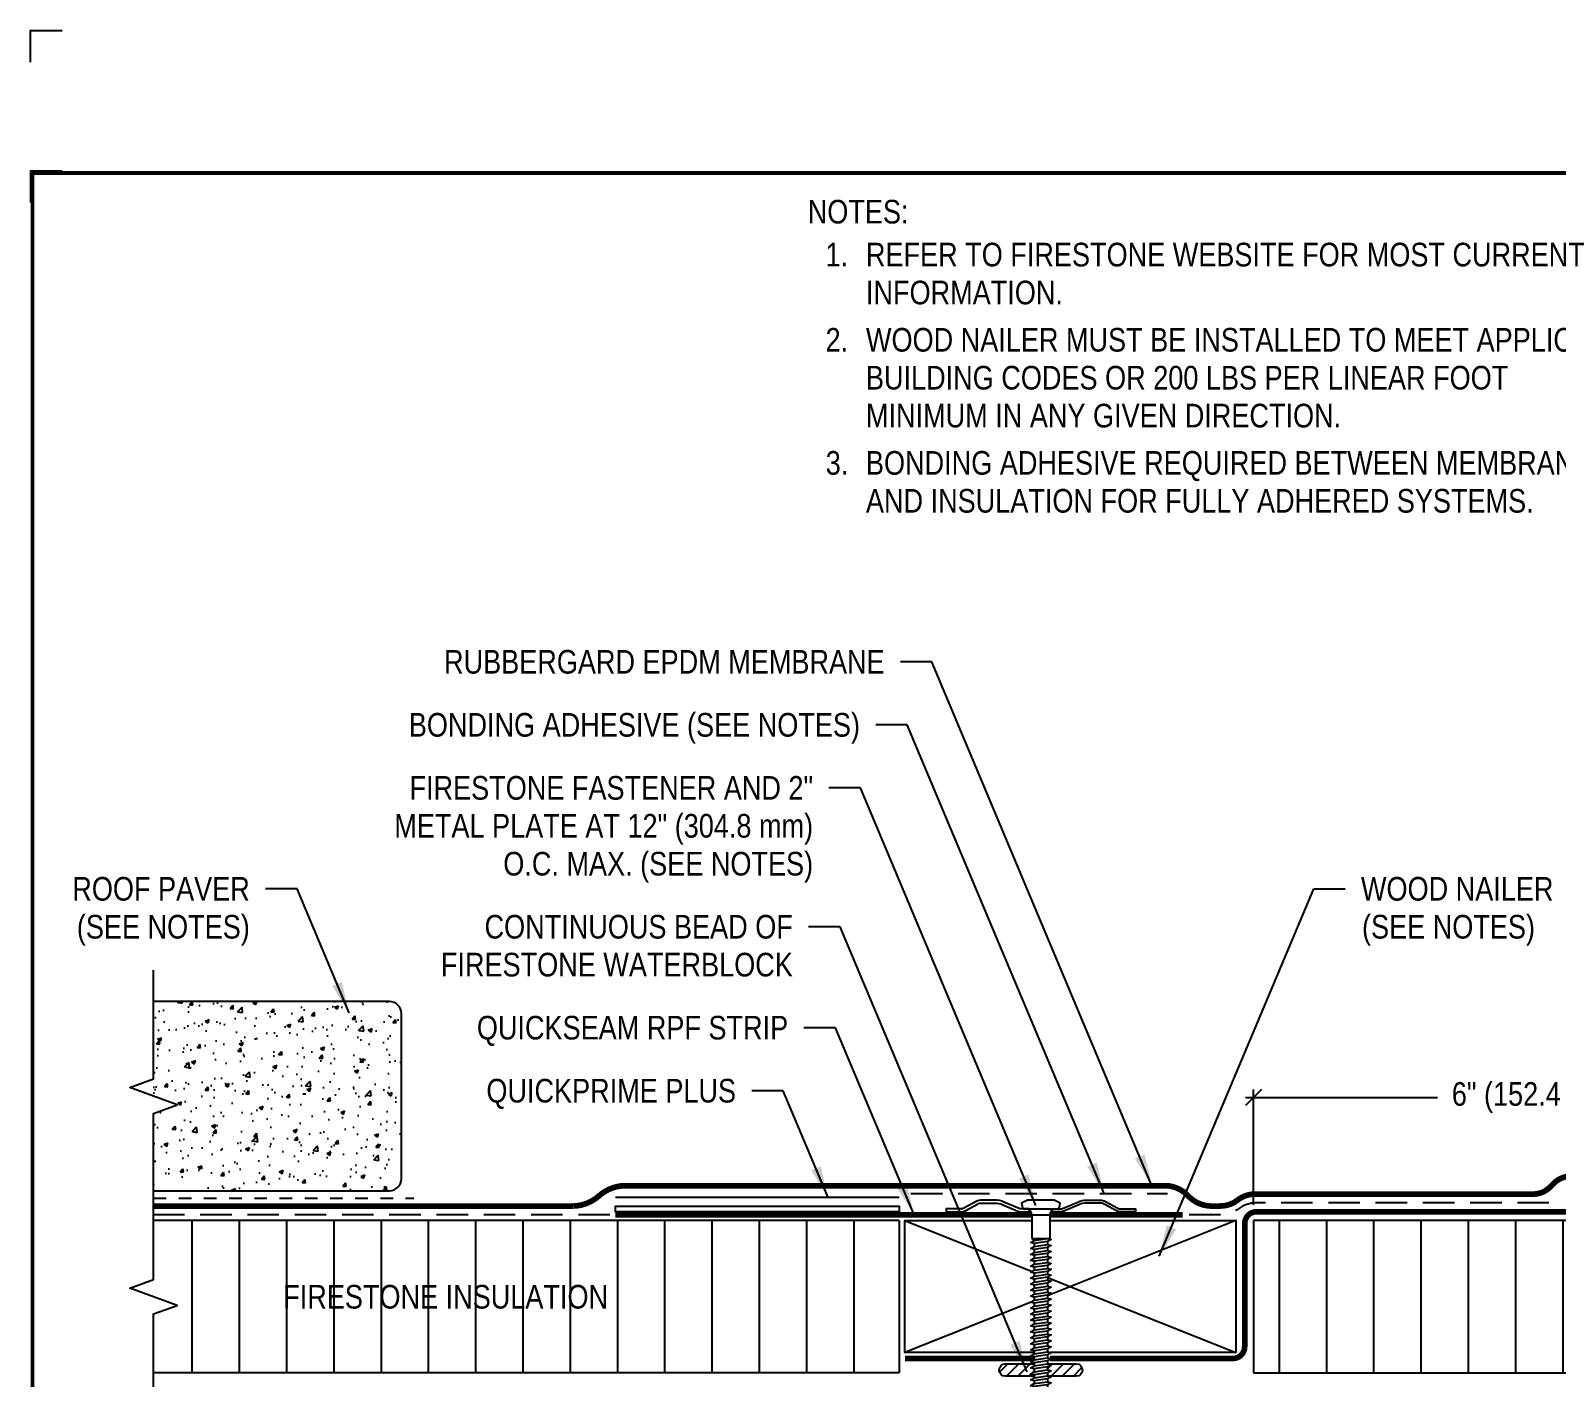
# Model space of a CAD drawing. Header units: inches. Extents: x 165.4 to 185.5, y -141.9 to -125.2.
# Drawn here: x 165.45 to 177.55, y -135.84 to -125.15 of the extents above; entities that cross this region are included whole.
import ezdxf
from ezdxf.enums import TextEntityAlignment as Align

# ---------------------------------------------------------------- set-up
doc = ezdxf.new("R2010")
doc.units = ezdxf.units.IN
doc.header["$MEASUREMENT"] = 0
doc.linetypes.add('HIDDEN', pattern=[0.375, 0.25, -0.125])
doc.linetypes.add('HIDDEN2', pattern=[0.1875, 0.125, -0.0625])
doc.layers.get('0').update_dxf_attribs({"linetype": 'CONTINUOUS'})
doc.layers.get('DEFPOINTS').update_dxf_attribs({"linetype": 'CONTINUOUS'})
for name, color, linetype in [('FSBP-ACCESSORY-FIRESTONE', 7, 'CONTINUOUS'), ('FSBP-ACCESSORY-OTHER', 7, 'CONTINUOUS'), ('FSBP-ADHESIVE', 1, 'HIDDEN'), ('FSBP-ANNO-NOTE', 7, 'CONTINUOUS'), ('FSBP-INSULATION', 7, 'CONTINUOUS'), ('FSBP-MEMBRANE', 7, 'CONTINUOUS'), ('FSBP-SEALANTS', 1, 'CONTINUOUS'), ('FSBP-SUBSTRATE-GENERIC', 9, 'CONTINUOUS'), ('FSBP-TTLB-BORDER', 7, 'CONTINUOUS'), ('FSBP-TTLB-TEXT', 7, 'CONTINUOUS'), ('FSBP-WOOD', 7, 'CONTINUOUS')]:
    doc.layers.add(name, color=color, linetype=linetype)
doc.styles.add('FSBP_ARIAL', font='arial.ttf')
doc.styles.add('FSBP_ARIAL_BOLD', font='')
doc.styles.add('FSBP_ARIAL_NAR', font='ARIALN.TTF')
doc.styles.get('FSBP_ARIAL_BOLD').set_extended_font_data('Arial Black')
doc.linetypes.add('ZIGZAG', pattern='A,0.0001,-0.2,[131,ltypeshp.shx,S=0.2,R=0,X=-0.2,Y=0],-0.4,[131,ltypeshp.shx,S=0.2,R=180,X=0.2,Y=0],-0.2', length=0.8001)
doc.dimstyles.new('FSBP-DIM', dxfattribs={"dimtxt": 0.1875, "dimasz": 0.125, "dimexe": 0.0625, "dimexo": 0.125, "dimgap": 0.125, "dimtad": 0, "dimdec": 0, "dimzin": 1, "dimdsep": 46, "dimlunit": 4, "dimtxsty": 'FSBP_ARIAL_NAR', "dimblk": 'OBLIQUE', "dimcen": 0.09375, "dimdle": 0.0625, "dimclrd": 256, "dimclre": 256, "dimclrt": 256, "dimadec": 0, "dimazin": 0, "dimtfac": 1, "dimtdec": 0, "dimtmove": 1, "dimatfit": 3, "dimfxl": 0, "dimtolj": 1, "dimtzin": 0, "dimlwd": -1, "dimlwe": -1, "dimarcsym": 0})
doc.dimstyles.new('FSBP-LEADER', dxfattribs={"dimtxt": 0.1875, "dimasz": 0.25, "dimexe": 0.0625, "dimexo": 0.125, "dimgap": 0.125, "dimtad": 0, "dimtih": 1, "dimtoh": 1, "dimdec": 4, "dimzin": 0, "dimdsep": 46, "dimlunit": 4, "dimtxsty": 'FSBP_ARIAL_NAR', "dimcen": 0.09375, "dimclrd": 256, "dimclre": 256, "dimclrt": 256, "dimadec": 0, "dimazin": 0, "dimtfac": 1, "dimtdec": 4, "dimtofl": 0, "dimtmove": 0, "dimatfit": 3, "dimfxl": 0, "dimtolj": 1, "dimtzin": 0, "dimlwd": -1, "dimlwe": -1, "dimarcsym": 0})

# ---------------------------------------------------------------- blocks, each defined once
blk = doc.blocks.new('_OBLIQUE')
at = {"color": 0, "linetype": 'ByBlock'}
blk.add_line((-0.5, -0.5), (0.5, 0.5), dxfattribs=at)
blk = doc.blocks.new('*D4')
at = {"layer": 'DEFPOINTS', "color": 0}
for p in [(175.1501735971648, -133.6190298875953), (179.6501735971649, -134.2443833762139), (175.1501735971648, -134.5950083762139)]:
    blk.add_point(p, dxfattribs=at)
at = {"layer": 'FSBP-ANNO-NOTE'}
for p, q in [((175.0876735971648, -133.6190298875953), (176.6087556230857, -133.6190298875953)), ((175.1501735971648, -134.4700083762139), (175.1501735971648, -133.5565298875953)), ((179.7126735971649, -133.6190298875953), (178.191591571244, -133.6190298875953)), ((179.6501735971649, -134.1193833762139), (179.6501735971649, -133.5565298875953))]:
    blk.add_line(p, q, dxfattribs=at)
at = {"layer": 'FSBP-ANNO-NOTE', "xscale": 0.125, "yscale": 0.125, "zscale": 0.125, "rotation": 180}
blk.add_blockref('_OBLIQUE', (175.1501735971648, -133.6190298875953), dxfattribs=at)
at = {"layer": 'FSBP-ANNO-NOTE', "xscale": 0.125, "yscale": 0.125, "zscale": 0.125}
blk.add_blockref('_OBLIQUE', (179.6501735971649, -133.6190298875953), dxfattribs=at)
at = {"layer": 'FSBP-ANNO-NOTE', "insert": (177.4001735971648, -133.6190298875953), "char_height": 0.1875, "attachment_point": 5, "style": 'FSBP_ARIAL_NAR'}
blk.add_mtext('\\A1;6" (152.4 mm)', dxfattribs=at)
blk = doc.blocks.new('TTLB-EPDM_2')
at = {"layer": 'DEFPOINTS', "linetype": 'Continuous', "ltscale": 1.75}
blk.add_lwpolyline([(-0.015625, 13.88083333333333), (-0.015625, 14.13083333333333), (0.234375, 14.13083333333333)], dxfattribs=at)
at = {"layer": 'DEFPOINTS', "color": 1}
blk.add_lwpolyline([(0.234375, 13.015625), (-0.015625, 13.015625), (-0.015625, 12.765625)], dxfattribs=at)
at = {"layer": 'FSBP-TTLB-BORDER', "const_width": 0.03125}
blk.add_lwpolyline([(20, 0), (20, 13), (0, 13), (0, 0)], dxfattribs=at)
at = {"layer": 'FSBP-TTLB-TEXT'}
for tag, height, style, p in [('MAXIMUM_WARRANTY', 0.1875, 'FSBP_ARIAL_BOLD', (18.03987100774941, 0.2240244307510579)), ('ACCPT_SYSTEMS', 0.21875, 'FSBP_ARIAL', (12.49438170418193, -1.23218745252656))]:
    blk.add_attdef(tag, text='', height=height, dxfattribs=dict(at, style=style)).set_placement(p, align=Align.MIDDLE_LEFT)
for tag, height, style, p in [('DETAIL_DESCP_LINE_1', 0.21875, 'FSBP_ARIAL_BOLD', (10.33118450231211, -0.2831249841755152)), ('DETAIL_DESCP_LINE_2', 0.21875, 'FSBP_ARIAL_BOLD', (10.33118450231211, -0.6812499208775904)), ('ISSUE_REV_DATE', 0.21875, 'FSBP_ARIAL', (16.84069633627263, -0.7282559425942452)), ('DETAIL_NUMBER', 0.4375, 'FSBP_ARIAL', (18.91941590748775, -0.8931630692489421))]:
    blk.add_attdef(tag, text='', height=height, dxfattribs=dict(at, style=style)).set_placement(p, align=Align.MIDDLE_CENTER)
blk = doc.blocks.new('FSBP_AP_FASTENER_01')
at = {"layer": 'FSBP-ACCESSORY-FIRESTONE'}
for p, q in [((-0.125, 0.04849224421338505), (-0.09375, -0.01400775578661495)), ((0.09375, -0.01400775578661495), (0.125, 0.04849224421338505)), ((-0.09375, -0.01400775578661495), (-0.09375, -0.264007755786615)), ((-0.09375, -0.01400775578661495), (0.09375, -0.01400775578661495)), ((0.09375, -0.01400775578661495), (0.09375, -0.264007755786615)), ((-0.09375, -0.264007755786615), (-0.0703125, -0.2840970415008996)), ((-0.0703125, -0.3156643085181585), (-0.0703125, -0.3472315755354103)), ((0.0703125, -0.2955750228038667), (0.0703125, -0.3271422898211327)), ((-0.0703125, -0.3787988425526763), (-0.0703125, -0.410366109569928)), ((-0.0703125, -0.4419333765871798), (-0.0703125, -0.4735006436044458)), ((0.0703125, -0.3587095568383845), (0.0703125, -0.3902768238556433)), ((0.0703125, -0.4218440908729022), (0.0703125, -0.453411357890154)), ((-0.0703125, -0.5050679106216975), (-0.0703125, -0.5366351776389564)), ((-0.0703125, -0.5682024446562153), (-0.0703125, -0.599769711673467)), ((-0.0703125, -0.631336978690733), (-0.0703125, -0.6629042457079848)), ((0.0703125, -0.4849786249074128), (0.0703125, -0.5165458919246717)), ((0.0703125, -0.5481131589419235), (0.0703125, -0.5796804259591894)), ((0.0703125, -0.6112476929764412), (0.0703125, -0.6428149599937001)), ((-0.0703125, -0.6944715127252366), (-0.0703125, -0.7260387797425025)), ((-0.0703125, -0.7576060467597543), (-0.0703125, -0.7891733137770132)), ((0.0703125, -0.674382227010959), (0.0703125, -0.7059494940282107)), ((0.0703125, -0.7375167610454696), (0.0703125, -0.7690840280627285)), ((0.0703125, -0.8006512950799802), (0.0703125, -0.8322185620972462)), ((-0.0703125, -0.820740580794272), (-0.0703125, -0.8523078478115238)), ((-0.0703125, -0.8838751148287898), (-0.0703125, -0.9154423818460415)), ((-0.0703125, -0.9470096488632933), (-0.0703125, -0.9785769158805593)), ((0.0703125, -0.863785829114498), (0.0703125, -0.8953530961317568)), ((0.0703125, -0.9269203631490157), (0.0703125, -0.9584876301662675)), ((-0.0703125, -1.010144182897811), (-0.0703125, -1.04171144991507)), ((-0.0703125, -1.073278716932329), (-0.0703125, -1.104845983949581)), ((0.0703125, -0.9900548971835264), (0.0703125, -1.021622164200785)), ((0.0703125, -1.053189431218037), (0.0703125, -1.084756698235303)), ((0.0703125, -1.116323965252555), (0.0703125, -1.147891232269814)), ((-0.0703125, -1.136413250966847), (-0.0703125, -1.167980517984098)), ((-0.0703125, -1.19954778500135), (-0.0703125, -1.231115052018616)), ((-0.0703125, -1.262682319035868), (-0.0703125, -1.294249586053127)), ((0.0703125, -1.179458499287072), (0.0703125, -1.211025766304324)), ((0.0703125, -1.242593033321583), (0.0703125, -1.274160300338842)), ((-0.0703125, -1.325816853070386), (-0.0703125, -1.357384120087637)), ((-0.0703125, -1.388951387104903), (-0.0703125, -1.420518654122155)), ((-0.0703125, -1.452085921139407), (-0.0703125, -1.483653188156673)), ((0.0703125, -1.305727567356094), (0.0703125, -1.33729483437336)), ((0.0703125, -1.368862101390611), (0.0703125, -1.40042936840787)), ((0.0703125, -1.431996635425129), (0.0703125, -1.463563902442381)), ((-0.0703125, -1.515220455173925), (-0.0703125, -1.546787722191183)), ((-0.0703125, -1.578354989208442), (-0.0703125, -1.609922256225694)), ((0.0703125, -1.49513116945964), (0.0703125, -1.526698436476899)), ((0.0703125, -1.558265703494151), (0.0703125, -1.589832970511416)), ((-0.0703125, -1.64148952324296), (-0.0703125, -1.673056790260212)), ((-0.0703125, -1.704624057277464), (-0.0703125, -1.73619132429473)), ((-0.0703125, -1.767758591311981), (-0.0703125, -1.79932585832924)), ((0.0703125, -1.621400237528668), (0.0703125, -1.652967504545927)), ((0.0703125, -1.684534771563186), (0.0703125, -1.716102038580438)), ((0.0703125, -1.747669305597697), (0.0703125, -1.779236572614955)), ((-0.0703125, -1.830893125346499), (-0.0703125, -1.862460392363751)), ((-0.0703125, -1.894027659381017), (-0.0703125, -1.925594926398269)), ((0.0703125, -1.810803839632207), (0.0703125, -1.842371106649473)), ((0.0703125, -1.873938373666725), (0.0703125, -1.905505640683984)), ((-0.0703125, -1.95716219341552), (-0.0703125, -1.988729460432786)), ((-0.0703125, -2.020296727450038), (-0.0703125, -2.051863994467297)), ((-0.0703125, -2.083431261484556), (-0.0703125, -2.114998528501808)), ((0.0703125, -1.937072907701243), (0.0703125, -1.968640174718495)), ((0.0703125, -2.000207441735753), (0.0703125, -2.031774708753012)), ((0.0703125, -2.063341975770264), (0.0703125, -2.09490924278753)), ((-0.0703125, -2.146565795519074), (-0.0703125, -2.178133062536325)), ((-0.0703125, -2.209700329553577), (-0.0703125, -2.241267596570843)), ((0.0703125, -2.126476509804782), (0.0703125, -2.158043776822041)), ((0.0703125, -2.189611043839299), (0.0703125, -2.221178310856551)), ((0.0703125, -2.25274557787381), (0.0703125, -2.284312844891069)), ((-0.0703125, -2.272834863588095), (-0.0703125, -2.304402130605354)), ((-0.0703125, -2.335969397622613), (-0.0703125, -2.367536664639864)), ((-0.0703125, -2.39910393165713), (-0.0703125, -2.430671198674382)), ((0.0703125, -2.315880111908321), (0.0703125, -2.347447378925587)), ((0.0703125, -2.379014645942839), (0.0703125, -2.410581912960097)), ((-0.0703125, -2.462238465691634), (-0.0703125, -2.4938057327089)), ((-0.0703125, -2.525372999726152), (-0.0703125, -2.55694026674341)), ((0.0703125, -2.442149179977356), (0.0703125, -2.473716446994608)), ((0.0703125, -2.505283714011867), (0.0703125, -2.536850981029126)), ((0.0703125, -2.568418248046378), (0.0703125, -2.599985515063644)), ((-0.0703125, -2.588507533760669), (-0.0703125, -2.620074800777921)), ((-0.0703125, -2.651642067795187), (-0.0703125, -2.683209334812439)), ((-0.0703125, -2.714776601829691), (-0.0703125, -2.746343868846957)), ((0.0703125, -2.631552782080895), (0.0703125, -2.663120049098154)), ((0.0703125, -2.694687316115413), (0.0703125, -2.726254583132665)), ((-0.0703125, -2.777911135864208), (-0.0703125, -2.809478402881467)), ((-0.0703125, -2.841045669898726), (-0.0703125, -2.872612936915978)), ((-0.0703125, -2.904180203933244), (-0.0703125, -2.935747470950496)), ((0.0703125, -2.757821850149924), (0.0703125, -2.789389117167183)), ((0.0703125, -2.820956384184434), (0.0703125, -2.8525236512017)), ((0.0703125, -2.884090918218952), (0.0703125, -2.915658185236211)), ((-0.0703125, -2.967314737967747), (-0.0703125, -2.998882004985013)), ((-0.0625, -3.154632755786622), (-0.0625, -3.013549567065063)), ((0, -3.201507755786615), (0.02460623630038583, -3.00110581902215)), ((0.0625, -3.154632755786601), (0.0625, -2.995692424207924)), ((0.0703125, -2.94722545225347), (0.0703125, -2.978792719270722)), ((0, -3.201507755786615), (-0.06250000000001421, -3.154632755786615)), ((0.0625, -3.154632755786615), (0, -3.201507755786615))]:
    blk.add_line(p, q, dxfattribs=at)
blk.add_lwpolyline([(0.1875, 0.04849224421338505, 0.1250000000000271), (0.203125, 0.110992244213385), (0.140625, 0.142242244213385), (-0.140625, 0.142242244213385), (-0.203125, 0.110992244213385, 0.1250000000000271), (-0.1875, 0.04849224421338505)], format="xyb", close=True, dxfattribs=at)
for points in [[(-0.109375, -0.3054610321523867), (-0.0703125, -0.2840970415008996), (0.0703125, -0.264007755786615), (0.109375, -0.2742110321523867), (0.0703125, -0.2955750228038667), (-0.0703125, -0.3156643085181585)], [(-0.109375, -0.3685955661869045), (-0.0703125, -0.3472315755354103), (0.0703125, -0.3271422898211327), (0.109375, -0.3373455661869045), (0.0703125, -0.3587095568383845), (-0.0703125, -0.3787988425526763)], [(-0.109375, -0.431730100221408), (-0.0703125, -0.410366109569928), (0.0703125, -0.3902768238556433), (0.109375, -0.400480100221408), (0.0703125, -0.4218440908729022), (-0.0703125, -0.4419333765871798)], [(-0.109375, -0.4948646342559258), (-0.0703125, -0.4735006436044458), (0.0703125, -0.453411357890154), (0.109375, -0.4636146342559258), (0.0703125, -0.4849786249074128), (-0.0703125, -0.5050679106216975)], [(-0.109375, -0.5579991682904435), (-0.0703125, -0.5366351776389564), (0.0703125, -0.5165458919246717), (0.109375, -0.5267491682904435), (0.0703125, -0.5481131589419235), (-0.0703125, -0.5682024446562153)], [(-0.109375, -0.6211337023249612), (-0.0703125, -0.599769711673467), (0.0703125, -0.5796804259591894), (0.109375, -0.5898837023249612), (0.0703125, -0.6112476929764412), (-0.0703125, -0.631336978690733)], [(-0.109375, -0.6842682363594648), (-0.0703125, -0.6629042457079848), (0.0703125, -0.6428149599937001), (0.109375, -0.6530182363594648), (0.0703125, -0.674382227010959), (-0.0703125, -0.6944715127252366)], [(-0.109375, -0.7474027703939825), (-0.0703125, -0.7260387797425025), (0.0703125, -0.7059494940282107), (0.109375, -0.7161527703939825), (0.0703125, -0.7375167610454696), (-0.0703125, -0.7576060467597543)], [(-0.109375, -0.8105373044285002), (-0.0703125, -0.7891733137770132), (0.0703125, -0.7690840280627285), (0.109375, -0.7792873044285002), (0.0703125, -0.8006512950799802), (-0.0703125, -0.820740580794272)], [(-0.109375, -0.873671838463018), (-0.0703125, -0.8523078478115238), (0.0703125, -0.8322185620972462), (0.109375, -0.842421838463018), (0.0703125, -0.863785829114498), (-0.0703125, -0.8838751148287898)], [(-0.109375, -0.9368063724975215), (-0.0703125, -0.9154423818460415), (0.0703125, -0.8953530961317568), (0.109375, -0.9055563724975215), (0.0703125, -0.9269203631490157), (-0.0703125, -0.9470096488632933)], [(-0.109375, -0.9999409065320393), (-0.0703125, -0.9785769158805593), (0.0703125, -0.9584876301662675), (0.109375, -0.9686909065320393), (0.0703125, -0.9900548971835264), (-0.0703125, -1.010144182897811)], [(-0.109375, -1.063075440566557), (-0.0703125, -1.04171144991507), (0.0703125, -1.021622164200785), (0.109375, -1.031825440566557), (0.0703125, -1.053189431218037), (-0.0703125, -1.073278716932329)], [(-0.109375, -1.126209974601075), (-0.0703125, -1.104845983949581), (0.0703125, -1.084756698235303), (0.109375, -1.094959974601075), (0.0703125, -1.116323965252555), (-0.0703125, -1.136413250966847)], [(-0.109375, -1.189344508635578), (-0.0703125, -1.167980517984098), (0.0703125, -1.147891232269814), (0.109375, -1.158094508635578), (0.0703125, -1.179458499287072), (-0.0703125, -1.19954778500135)], [(-0.109375, -1.252479042670096), (-0.0703125, -1.231115052018616), (0.0703125, -1.211025766304324), (0.109375, -1.221229042670096), (0.0703125, -1.242593033321583), (-0.0703125, -1.262682319035868)], [(-0.109375, -1.315613576704614), (-0.0703125, -1.294249586053127), (0.0703125, -1.274160300338842), (0.109375, -1.284363576704614), (0.0703125, -1.305727567356094), (-0.0703125, -1.325816853070386)], [(-0.109375, -1.378748110739132), (-0.0703125, -1.357384120087637), (0.0703125, -1.33729483437336), (0.109375, -1.347498110739132), (0.0703125, -1.368862101390611), (-0.0703125, -1.388951387104903)], [(-0.109375, -1.441882644773635), (-0.0703125, -1.420518654122155), (0.0703125, -1.40042936840787), (0.109375, -1.410632644773635), (0.0703125, -1.431996635425129), (-0.0703125, -1.452085921139407)], [(-0.109375, -1.505017178808153), (-0.0703125, -1.483653188156673), (0.0703125, -1.463563902442381), (0.109375, -1.473767178808153), (0.0703125, -1.49513116945964), (-0.0703125, -1.515220455173925)], [(-0.109375, -1.568151712842671), (-0.0703125, -1.546787722191183), (0.0703125, -1.526698436476899), (0.109375, -1.536901712842671), (0.0703125, -1.558265703494151), (-0.0703125, -1.578354989208442)], [(-0.109375, -1.631286246877188), (-0.0703125, -1.609922256225694), (0.0703125, -1.589832970511416), (0.109375, -1.600036246877188), (0.0703125, -1.621400237528668), (-0.0703125, -1.64148952324296)], [(-0.109375, -1.694420780911692), (-0.0703125, -1.673056790260212), (0.0703125, -1.652967504545927), (0.109375, -1.663170780911692), (0.0703125, -1.684534771563186), (-0.0703125, -1.704624057277464)], [(-0.109375, -1.75755531494621), (-0.0703125, -1.73619132429473), (0.0703125, -1.716102038580438), (0.109375, -1.72630531494621), (0.0703125, -1.747669305597697), (-0.0703125, -1.767758591311981)], [(-0.109375, -1.820689848980727), (-0.0703125, -1.79932585832924), (0.0703125, -1.779236572614955), (0.109375, -1.789439848980727), (0.0703125, -1.810803839632207), (-0.0703125, -1.830893125346499)], [(-0.109375, -1.883824383015245), (-0.0703125, -1.862460392363751), (0.0703125, -1.842371106649473), (0.109375, -1.852574383015245), (0.0703125, -1.873938373666725), (-0.0703125, -1.894027659381017)], [(-0.109375, -1.946958917049749), (-0.0703125, -1.925594926398269), (0.0703125, -1.905505640683984), (0.109375, -1.915708917049749), (0.0703125, -1.937072907701243), (-0.0703125, -1.95716219341552)], [(-0.109375, -2.010093451084266), (-0.0703125, -1.988729460432786), (0.0703125, -1.968640174718495), (0.109375, -1.978843451084266), (0.0703125, -2.000207441735753), (-0.0703125, -2.020296727450038)], [(-0.109375, -2.073227985118784), (-0.0703125, -2.051863994467297), (0.0703125, -2.031774708753012), (0.109375, -2.041977985118784), (0.0703125, -2.063341975770264), (-0.0703125, -2.083431261484556)], [(-0.109375, -2.136362519153302), (-0.0703125, -2.114998528501808), (0.0703125, -2.09490924278753), (0.109375, -2.105112519153302), (0.0703125, -2.126476509804782), (-0.0703125, -2.146565795519074)], [(-0.109375, -2.199497053187805), (-0.0703125, -2.178133062536325), (0.0703125, -2.158043776822041), (0.109375, -2.168247053187805), (0.0703125, -2.189611043839299), (-0.0703125, -2.209700329553577)], [(-0.109375, -2.262631587222323), (-0.0703125, -2.241267596570843), (0.0703125, -2.221178310856551), (0.109375, -2.231381587222323), (0.0703125, -2.25274557787381), (-0.0703125, -2.272834863588095)], [(-0.109375, -2.325766121256841), (-0.0703125, -2.304402130605354), (0.0703125, -2.284312844891069), (0.109375, -2.294516121256841), (0.0703125, -2.315880111908321), (-0.0703125, -2.335969397622613)], [(-0.109375, -2.388900655291359), (-0.0703125, -2.367536664639864), (0.0703125, -2.347447378925587), (0.109375, -2.357650655291359), (0.0703125, -2.379014645942839), (-0.0703125, -2.39910393165713)], [(-0.109375, -2.452035189325862), (-0.0703125, -2.430671198674382), (0.0703125, -2.410581912960097), (0.109375, -2.420785189325862), (0.0703125, -2.442149179977356), (-0.0703125, -2.462238465691634)], [(-0.109375, -2.51516972336038), (-0.0703125, -2.4938057327089), (0.0703125, -2.473716446994608), (0.109375, -2.48391972336038), (0.0703125, -2.505283714011867), (-0.0703125, -2.525372999726152)], [(-0.109375, -2.578304257394898), (-0.0703125, -2.55694026674341), (0.0703125, -2.536850981029126), (0.109375, -2.547054257394898), (0.0703125, -2.568418248046378), (-0.0703125, -2.588507533760669)], [(-0.109375, -2.641438791429415), (-0.0703125, -2.620074800777921), (0.0703125, -2.599985515063644), (0.109375, -2.610188791429415), (0.0703125, -2.631552782080895), (-0.0703125, -2.651642067795187)], [(-0.109375, -2.704573325463919), (-0.0703125, -2.683209334812439), (0.0703125, -2.663120049098154), (0.109375, -2.673323325463919), (0.0703125, -2.694687316115413), (-0.0703125, -2.714776601829691)], [(-0.109375, -2.767707859498437), (-0.0703125, -2.746343868846957), (0.0703125, -2.726254583132665), (0.109375, -2.736457859498437), (0.0703125, -2.757821850149924), (-0.0703125, -2.777911135864208)], [(-0.109375, -2.830842393532954), (-0.0703125, -2.809478402881467), (0.0703125, -2.789389117167183), (0.109375, -2.799592393532954), (0.0703125, -2.820956384184434), (-0.0703125, -2.841045669898726)], [(-0.109375, -2.893976927567472), (-0.0703125, -2.872612936915978), (0.0703125, -2.8525236512017), (0.109375, -2.862726927567472), (0.0703125, -2.884090918218952), (-0.0703125, -2.904180203933244)], [(-0.099609375, -2.955716372316267), (-0.0703125, -2.935747470950496), (0.0703125, -2.915658185236211), (0.099609375, -2.927256550887698), (0.0703125, -2.94722545225347), (-0.0703125, -2.967314737967747)], [(-0.0849609375, -3.008866455667892), (-0.0703125, -2.998882004985013), (0.0703125, -2.978792719270722), (0.0849609375, -2.984591902096462), (0.0703125, -2.994576352779355), (-0.0703125, -3.014665638493632)]]:
    blk.add_lwpolyline(points, close=True, dxfattribs=at)
blk.add_lwpolyline([(-0.09375, -0.264007755786615), (0.09375, -0.264007755786615)], dxfattribs=at)
blk = doc.blocks.new('FSBP_AP_FASTENER_W_2inPLATE_1')
blk.add_line((-0.125, 0.03125), (0.125, 0.03125))
at = {"layer": 'FSBP-ACCESSORY-FIRESTONE'}
for p, q in [((-0.125, 0), (-0.109375, 0)), ((0.125, 0), (0.1093749999999858, 0))]:
    blk.add_line(p, q, dxfattribs=at)
for points in [[(-1, 0), (-0.8440621258972953, 0, 0.125489241710454), (-0.7991697386460004, 0.01144729003925704), (-0.6692681354566616, 0.08230270996074296, -0.1254892417105026), (-0.6243757482053525, 0.09375), (-0.4888144254886129, 0.09375, -0.1015700823222099), (-0.4026445789244235, 0.07606297531646078), (-0.24285132786963, 0.007580153435810644, 0.1015700823222143), (-0.2059213936278326, 0), (-0.125, 0), (-0.125, 0.03125), (-0.2059213936278326, 0.03125, -0.1015700823222341), (-0.2305413497890356, 0.03630343562389271), (-0.3903346008438291, 0.1047862575045144, 0.1015700823222067), (-0.4888144254886129, 0.125), (-0.6243757482053525, 0.125, 0.1254892417105185), (-0.6842322645404408, 0.109736946614305), (-0.8141338677297654, 0.0388815266928475, -0.1254892417104541), (-0.8440621258972953, 0.03125), (-1, 0.03125)], [(1, 0), (0.8440621258972953, 0, -0.125489241710454), (0.7991697386460004, 0.01144729003925704), (0.6692681354566616, 0.08230270996074296, 0.1254892417105026), (0.6243757482053525, 0.09375), (0.4888144254886129, 0.09375, 0.1015700823222099), (0.4026445789244235, 0.07606297531646078), (0.24285132786963, 0.007580153435810644, -0.1015700823222143), (0.2059213936278326, 0), (0.125, 0), (0.125, 0.03125), (0.2059213936278326, 0.03125, 0.1015700823222341), (0.2305413497890356, 0.03630343562389271), (0.3903346008438291, 0.1047862575045144, -0.1015700823222067), (0.4888144254886129, 0.125), (0.6243757482053525, 0.125, -0.1254892417105185), (0.6842322645404408, 0.109736946614305), (0.8141338677297654, 0.0388815266928475, 0.1254892417104541), (0.8440621258972953, 0.03125), (1, 0.03125)]]:
    blk.add_lwpolyline(points, format="xyb", close=True, dxfattribs=at)
blk.add_blockref('FSBP_AP_FASTENER_01', (0, -0.01724224421337794), dxfattribs=at)

msp = doc.modelspace()

# ---------------------------------------------------------------- hatches: boundary and pattern name
at = {"layer": 'FSBP-ACCESSORY-OTHER'}
h = msp.add_hatch(dxfattribs=at)
h.set_pattern_fill('AR-CONC', color=256, scale=0.045, style=0)
h.set_pattern_definition([(49.99999999999999, (65.6743757493366, 17.15721436735707), (0.3227670821703391, -0.0282384607421678), [0.03375, -0.37125]), (355, (65.6743757493366, 17.15721436735707), (-0.06243810012584999, 0.3384864601650053), [0.027, -0.297]), (100.4513999999999, (65.70127300533659, 17.15486116435707), (0.2603292217713097, 0.3102477939274291), [0.02868308549999999, -0.3155139503999999]), (46.18420000000001, (65.6743757493366, 17.24721436735707), (0.4802584718815399, -0.07448355644805817), [0.050625, -0.556875]), (96.6356, (65.7143972845866, 17.24100737920708), (0.4205982174969165, 0.4383530419051987), [0.04302462959999995, -0.4732708499999995]), (351.1842, (65.6743757493366, 17.24721436735707), (0.4205978753101322, 0.438353370416396), [0.04050000000000001, -0.4455000000000001]), (21, (65.71937574933662, 17.22471436735708), (0.2686081734533077, -0.1811785007994025), [0.03375, -0.37125]), (326.0000000000001, (65.71937574933662, 17.22471436735708), (0.1094918993647118, 0.3263175202710838), [0.02699999999999999, -0.2969999999999999]), (71.4514, (65.7417597541866, 17.20961614465708), (0.3781001828616705, 0.1451387235194786), [0.0286830855, -0.3155139504]), (37.49999999999999, (65.6743757493366, 17.15721436735707), (0.005471934892780801, 0.1498022342240902), [0, -0.2934, 0, -0.3015, 0, -0.298125]), (7.499999999999999, (65.6743757493366, 17.15721436735707), (0.1183812918489669, 0.1774852703470621), [0, -0.1719, 0, -0.28665, 0, -0.113625]), (327.5, (65.57402574933661, 17.15721436735707), (0.240220096277584, -0.01014969228047091), [0, -0.1125, 0, -0.351, 0, -0.4657499999999999]), (317.5, (65.5290257493366, 17.15721436735707), (0.2624337762040738, 0.04504724204954295), [0, -0.14625, 0, -0.2331, 0, -0.33075])])
h.paths.add_polyline_path([(166.4231700315277, -134.3580757484022), (168.2957479555253, -134.358075748402, 0.4142135623730451), (168.3894979555253, -134.264325748402), (168.3894979555253, -132.9518257484021, 0.4142135623731448), (168.2957479555253, -132.8580757484021), (166.4231700315277, -132.8580757484022), (166.4231700315277, -133.6080757484021), (166.6106700315277, -133.676320167327), (166.4231700315277, -133.744564586252)])
at = {"layer": 'FSBP-INSULATION'}
h = msp.add_hatch(dxfattribs=at)
h.set_pattern_fill('LINE', color=256, scale=3, angle=90, style=0)
h.set_pattern_definition([(90, (171.6052494996738, -17.86388958516065), (-0.375, 2.296136913416957e-17), [])])
h.paths.add_polyline_path([(183.9976640113705, -135.802977126214), (183.9976640113705, -135.199461501214), (183.8101640113707, -135.1312170822891), (183.9976640113705, -135.0629726633641), (183.9976640113705, -134.595945876214), (175.1501735971652, -134.5959458762139), (175.1501735971648, -135.8029771262139)])
h.paths.add_polyline_path([(166.4231700315277, -134.5959458762145), (166.4231700315278, -135.1994615012139), (166.6106700315278, -135.2677059201388), (166.4231700315278, -135.3359503390637), (166.4231700315278, -135.8029771262139), (172.3376735971647, -135.8029771262139), (172.3376735971647, -134.5959458762145)])
h.paths.add_polyline_path([(178.6439493381158, -135.3449146901634), (181.092128908375, -135.3449146901634), (181.092128908375, -135.0538804132193), (178.6439493381158, -135.0538804132193)], flags=24)
h.paths.add_polyline_path([(167.403294383812, -135.3449146901637), (170.0779831628025, -135.3449146901637), (170.0779831628025, -135.0538804132197), (167.403294383812, -135.0538804132197)], flags=24)
at = {"layer": 'FSBP-SEALANTS'}
h = msp.add_hatch(dxfattribs=at)
h.set_pattern_fill('ANSI31', color=256, scale=0.5, style=0)
h.set_pattern_definition([(45, (124.9983454127051, -0.3514797915554944), (-0.04419417382415922, 0.04419417382415922), [])])
h.paths.add_polyline_path([(173.7439235971651, -135.731785719964), (173.515407972165, -135.731785719964), (173.515407972165, -135.7318772872569), (173.544704847165, -135.7395297445312), (173.515407972165, -135.7555527375198), (173.515407972165, -135.7792281877827), (173.544704847165, -135.7868806450571), (173.515407972165, -135.8029036380457), (173.515407972165, -135.8265790883087), (173.528461977033, -135.829988844964), (173.7439235971651, -135.829988844964, 1)])
h.paths.add_polyline_path([(173.409939222165, -135.7706197018056), (173.380642347165, -135.7629672445312), (173.409939222165, -135.7469442515426), (173.409939222165, -135.731785719964), (173.1814235971651, -135.731785719964, 1), (173.1814235971651, -135.829988844964), (173.409939222165, -135.829988844964), (173.409939222165, -135.8179706023315), (173.380642347165, -135.8103181450571), (173.409939222165, -135.7942951520685)])

# ---------------------------------------------------------------- linework, layer by layer
at = {"layer": 'FSBP-ACCESSORY-OTHER'}
msp.add_lwpolyline([(166.4231700315277, -134.3580757484021), (166.4231700315277, -133.744564586252), (166.6106700315277, -133.676320167327), (166.2356700315277, -133.5398313294772), (166.4231700315277, -133.4715869105523), (166.4231700315277, -132.6080757484021)], dxfattribs=at)
msp.add_lwpolyline([(166.4231700315277, -134.3580757484021), (168.2957479555253, -134.358075748402, 0.4142135623730451), (168.3894979555253, -134.264325748402), (168.3894979555253, -132.9518257484021, 0.4142135623731449), (168.2957479555253, -132.8580757484021), (166.4231700315277, -132.8580757484021)], format="xyb", dxfattribs=at)
at = {"layer": 'FSBP-ADHESIVE'}
msp.add_line((172.431423597165, -134.3811039161375), (174.4667774529908, -134.3811039161375), dxfattribs=at)
at = {"layer": 'FSBP-ADHESIVE', "linetype": 'ZIGZAG', "ltscale": 0.15}
msp.add_line((172.337673597165, -134.4112583762133), (170.087673597165, -134.4112583762133), dxfattribs=at)
at = {"layer": 'FSBP-ADHESIVE', "flags": 128}
msp.add_lwpolyline([(177.4939235971648, -134.4553208762139), (175.1736110971648, -134.4553208762139, 0.1593494899774842), (175.0302634848777, -134.5021958762142, -0.1593494899776216), (174.8869158725906, -134.5490708762146), (174.6326237279409, -134.5490708762146)], format="xyb", dxfattribs=at)
msp.add_lwpolyline([(170.0434524758794, -134.5490708762146), (166.4231700315278, -134.5490708762146)], dxfattribs=at)
at = {"layer": 'FSBP-INSULATION'}
for p, q in [((172.3376735971647, -134.5959458762145), (166.4231700315279, -134.5959458762145)), ((172.3376735971647, -134.5959458762145), (172.3376735971647, -135.8029771262139)), ((183.9976640113708, -134.595945876214), (175.1501735971652, -134.5959458762139)), ((175.1501735971652, -134.5959458762139), (175.1501735971648, -135.8029771262139)), ((172.3376735971647, -135.8029771262139), (166.4231700315279, -135.8029771262139)), ((175.150173597165, -135.8029771262139), (183.9976640113707, -135.802977126214))]:
    msp.add_line(p, q, dxfattribs=at)
msp.add_lwpolyline([(166.4231700315278, -135.8029771262139), (166.4231700315278, -135.3359503390637), (166.6106700315278, -135.2677059201388), (166.2356700315278, -135.131217082289), (166.4231700315278, -135.0629726633641), (166.4231700315277, -134.3580757484021)], dxfattribs=at)
at = {"layer": 'FSBP-MEMBRANE', "const_width": 0.045}
for points in [[(166.4231700315278, -134.4796958762146), (169.7575133122928, -134.4796958762146, 0.174122625165732), (169.9576523359111, -134.3990708762139, -0.1741226251657343), (170.1577913595293, -134.3184458762133), (174.4578200510671, -134.3184458762135, -0.1925898157428635), (174.6312657230825, -134.399070876214, 0.1925898157428786), (174.804711395098, -134.4796958762146), (174.8869158725906, -134.4796958762146, 0.1675505501846761), (175.0242316259821, -134.4323521262142, -0.1675505501846906), (175.1615473793735, -134.3850083762139), (177.3693835542199, -134.3850083762139, 0.1989123673796742), (177.5019660756924, -134.3300908976864), (177.5327561186373, -134.2993008547414, -0.1989123673797007), (177.6653386401098, -134.2443833762139), (179.6501735971649, -134.2443833762139)], [(183.9976640113705, -134.525633376214), (175.1736110971649, -134.5256333762139, 0.4142135623730284), (175.079861097165, -134.6193833762139), (175.0798610971652, -135.5956724387139, -0.4142135623730951), (174.9861110971652, -135.6894224387139), (173.5341521503805, -135.6894224387139)]]:
    msp.add_lwpolyline(points, format="xyb", dxfattribs=at)
at = {"layer": 'FSBP-MEMBRANE', "linetype": 'HIDDEN2', "ltscale": 0.75}
msp.add_lwpolyline([(166.4231700315276, -134.4185123618126), (168.4883967651247, -134.4185123618126)], dxfattribs=at)
at = {"layer": 'FSBP-MEMBRANE'}
msp.add_lwpolyline([(172.337673597165, -134.5265708762134), (170.087673597165, -134.5265708762134), (170.087673597165, -134.4815708762133), (172.337673597165, -134.4815708762133)], close=True, dxfattribs=at)
at = {"layer": 'FSBP-MEMBRANE', "const_width": 0.045}
for points in [[(173.391892347165, -134.5490708762134), (170.087673597165, -134.5490708762134)], [(174.587673597165, -134.5490708762134), (173.5334548471649, -134.5490708762134)]]:
    msp.add_lwpolyline(points, dxfattribs=at)
at = {"layer": 'FSBP-MEMBRANE'}
msp.add_lwpolyline([(173.409939222165, -135.6894224387139, 0.045, 0.045, 0), (172.3845485971656, -135.6894224387139, 0, 0, 0)], format="xyseb", dxfattribs=at)
at = {"layer": 'FSBP-SEALANTS'}
for points in [[(173.409939222165, -135.829988844964), (173.1814235971651, -135.829988844964, -0.9999999999999999), (173.1814235971651, -135.731785719964), (173.409939222165, -135.731785719964)], [(173.515407972165, -135.731785719964), (173.7439235971651, -135.731785719964, -0.9999999999999999), (173.7439235971651, -135.829988844964), (173.528461977033, -135.829988844964)]]:
    msp.add_lwpolyline(points, format="xyb", dxfattribs=at)
at = {"layer": 'FSBP-SUBSTRATE-GENERIC'}
msp.add_lwpolyline([(166.4231700315278, -137.599852126214), (166.4231700315278, -136.7363409640637), (166.6106700315278, -136.6680965451388), (166.2356700315278, -136.531607707289), (166.4231700315278, -136.4633632883641), (166.4231700315278, -135.8029771262139)], dxfattribs=at)
at = {"layer": 'FSBP-WOOD'}
for p, q in [((172.3845485971648, -134.5959458762139), (173.3936063284224, -134.9982625993326)), ((175.0095485971652, -134.5959458762139), (173.515407972165, -135.1916677477262)), ((173.515407972165, -135.0468255672016), (175.0095485971655, -135.642547438714)), ((173.3856311933058, -135.24341044469), (172.3845485971646, -135.642547438714))]:
    msp.add_line(p, q, dxfattribs=at)
for points in [[(173.409939222165, -135.642547438714), (172.3845485971648, -135.642547438714), (172.3845485971648, -134.5959458762139), (173.392361097165, -134.5959458762139)], [(173.532986097165, -134.5959458762139), (175.0095485971655, -134.5959458762139), (175.0095485971655, -135.642547438714), (173.5359741008627, -135.642547438714)]]:
    msp.add_lwpolyline(points, dxfattribs=at)

# ---------------------------------------------------------------- block references
msp.add_blockref('TTLB-EPDM_2', (165.4627011304546, -139.2857045035656))
at = {"layer": 'FSBP-ACCESSORY-FIRESTONE', "xscale": 0.75, "yscale": 0.75, "zscale": 0.75}
msp.add_blockref('FSBP_AP_FASTENER_W_2inPLATE_1', (173.462673597165, -134.5265708762133), dxfattribs=at)

# ---------------------------------------------------------------- texts
at = {"layer": 'FSBP-ANNO-NOTE', "style": 'FSBP_ARIAL_NAR'}
for s, p in [('NOTES:', (171.6133809128668, -126.5918947403939)), ('REFER TO FIRESTONE WEBSITE FOR MOST CURRENT', (172.0750413355991, -126.9323664968875)), ('INFORMATION.', (172.0750413355991, -127.2331477468875)), ('WOOD NAILER MUST BE INSTALLED TO MEET APPLICABLE', (172.0750413355991, -127.6081477468875)), ('BUILDING CODES OR 200 LBS PER LINEAR FOOT', (172.0750413355991, -127.9089289968875)), ('MINIMUM IN ANY GIVEN DIRECTION.', (172.0750413355991, -128.2097102468875)), ('BONDING ADHESIVE REQUIRED BETWEEN MEMBRANE', (172.0750413355991, -128.5847102468875)), ('AND INSULATION FOR FULLY ADHERED SYSTEMS.', (172.0750413355991, -128.8854914968875)), ('WOOD NAILER', (176.0023218686984, -131.9634207035378)), ('(SEE NOTES)', (176.0110190037598, -132.2642019535378))]:
    msp.add_text(s, height=0.1875, dxfattribs=at).set_placement(p, align=Align.MIDDLE_LEFT)
for s, p in [('1.', (171.8434798190773, -126.9323664968875)), ('2.', (171.8445725855991, -127.6081477468875)), ('3.', (171.8456653521208, -128.5847102468875)), ('FIRESTONE INSULATION', (168.7406387733072, -135.1994615012142))]:
    msp.add_text(s, height=0.1875, dxfattribs=at).set_placement(p, align=Align.MIDDLE_CENTER)
for s, p in [('RUBBERGARD EPDM MEMBRANE', (172.2234454398332, -130.1626394535378)), ('BONDING ADHESIVE (SEE NOTES)', (172.0279736133763, -130.6626394535378)), ('FIRESTONE FASTENER AND 2"', (171.6560202238136, -131.1626394535378)), ('METAL PLATE AT 12" (304.8 mm)', (171.6560202238136, -131.4634207035378)), ('O.C. MAX. (SEE NOTES)', (171.6560202238136, -131.7642019535378)), ('ROOF PAVER', (167.1868059278616, -131.9634207035378)), ('(SEE NOTES)', (167.1868059278616, -132.2642019535378)), ('CONTINUOUS BEAD OF', (171.4951089623199, -132.2642019535378)), ('FIRESTONE WATERBLOCK', (171.4951089623199, -132.5649832035378)), ('QUICKSEAM RPF STRIP', (171.4581345831494, -133.0649832035378)), ('QUICKPRIME PLUS', (171.0444630271519, -133.5649832035378))]:
    msp.add_text(s, height=0.1875, dxfattribs=at).set_placement(p, align=Align.MIDDLE_RIGHT)

# ---------------------------------------------------------------- dimensions: what is measured, and where the dimension line sits
at = {"layer": 'FSBP-ANNO-NOTE'}
dim = msp.add_linear_dim(base=(175.1501735971648, -133.6190298875953), p1=(179.6501735971649, -134.2443833762139), p2=(175.1501735971648, -134.5950083762139), angle=180, text='6" (152.4 mm)', dimstyle='FSBP-DIM', dxfattribs=at)
dim.commit()
dim.dimension.update_dxf_attribs({"geometry": '*D4', "text_midpoint": (177.4001735971648, -133.6190298875953)})

# ---------------------------------------------------------------- leaders
for points in [[(174.3446029135723, -134.3184458762135), (172.5984454398332, -130.1626394535379), (172.3484454398332, -130.1626394535379)], [(173.9653718224875, -134.3811039161375), (172.4029736133763, -130.6626394535378), (172.1529736133763, -130.6626394535378)], [(173.4233786532951, -134.4764139503558), (172.0310202238136, -131.1626394535378), (171.7810202238135, -131.1626394535378)], [(167.9753950139084, -132.9477512727967), (167.5618059278616, -131.9634207035379), (167.3118059278616, -131.9634207035379)], [(174.4023777607377, -134.8787537521553), (175.6273218686985, -131.9634207035378), (175.8773218686985, -131.9634207035378)], [(173.3539779149598, -135.7957689608264), (171.8701089623199, -132.2642019535378), (171.6201089623199, -132.2642019535378)], [(172.4567080891692, -134.5490708762134), (171.8331345831494, -133.0649832035379), (171.5831345831494, -133.0649832035379)], [(171.775044968973, -134.4112583762133), (171.4194630271519, -133.5649832035378), (171.1694630271519, -133.5649832035378)]]:
    msp.add_leader(points, dimstyle='FSBP-LEADER', dxfattribs=at)

doc.saveas('drawing.dxf')
